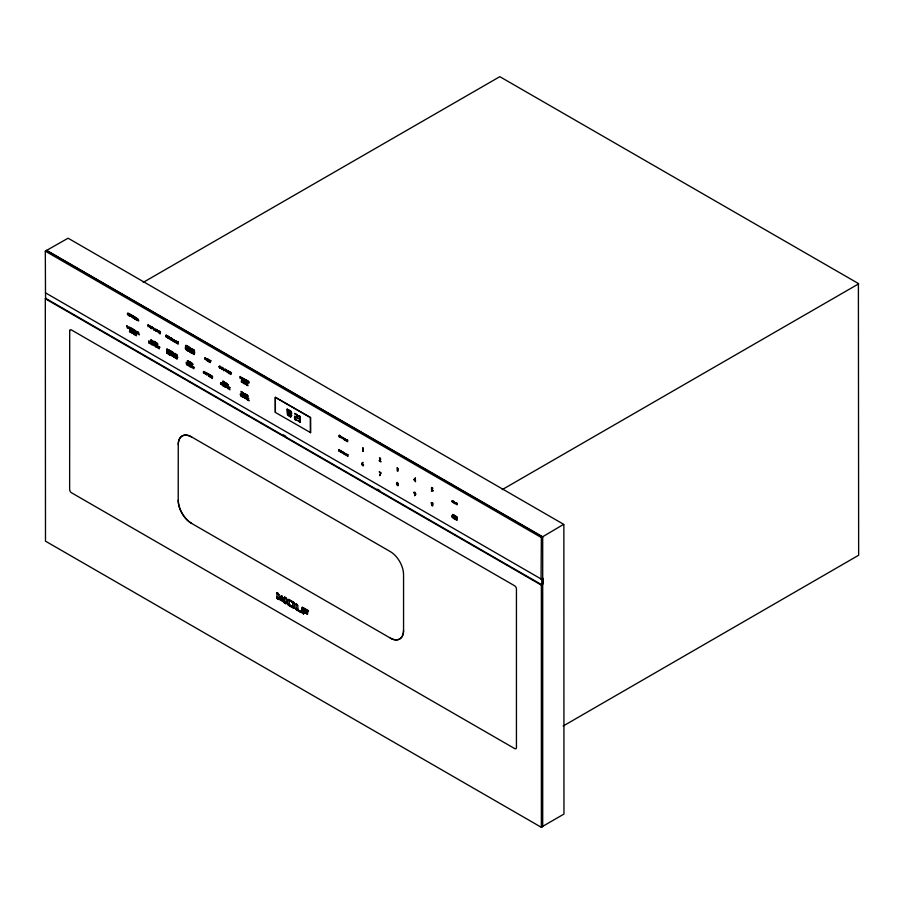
<?xml version="1.0" encoding="UTF-8"?>
<svg xmlns="http://www.w3.org/2000/svg" width="904" height="904" viewBox="0 0 904 904"><rect width="100%" height="100%" fill="white"/><g stroke="black" fill="none" stroke-linecap="round" stroke-linejoin="round"><path stroke-width="1.36" d="M279.867 599.488L276.963 598.199L277.008 592.572L278.149 593.227M282.15 598.504C280.929 600.448 279.539 594.583 281.008 596.855M281.573 595.86L281.856 596.357M281.856 595.702L281.234 596.719L282.715 597.51L282.715 598.832L280.432 597.51M283.234 601.499L285.811 603.635L285.811 602.979M284.67 597.047L286.139 597.838L286.093 603.149L276.963 597.872L286.093 603.149M294.421 607.567L287.517 603.974L287.574 599.329L294.421 603.284L294.421 607.567L292.139 606.573M297.845 609.217L297.845 605.59L296.083 604.629L296.083 603.635L297.28 604.595M296.139 608.889L296.083 603.974L297.563 605.42M303.846 612.347L303.789 613.692L302.083 612.709L302.128 607.398L308.411 611.025M542.151 584.334L541.36 585.125L541.36 827.329L45.494 541.168L45.313 298.738A1.729 1.412 60 0 1 45.991 298.218M45.494 293.043L45.313 251.142L68.094 238.204L563.667 524.32L541.36 537.541L541.067 579.159M541.778 584.73L541.778 579.374L45.516 292.862L45.584 298.309L541.654 584.707L543.259 583.781L543.134 578.447M310.547 432.62L275.325 412.405L275.325 397.308L310.513 417.558L310.558 432.564M541.36 579.204L542.615 578.266M541.36 827.329A1.729 1.412 60 0 0 542.332 826.764L542.332 584.56M542.4 826.516L563.96 814.063L563.859 524.546M563.169 726.014L858.653 555.248L858.393 283.517L499.822 76.67L143.194 282.398M186.597 364.12L187.105 362.967L187.851 364.843C189.422 361.464 187.309 368.708 187.23 363.442L186.631 364.809L186.1 362.391M169.5 338.458C168.664 340.198 172.653 338.198 167.816 336.288L168.619 338.571L167.556 337.96L167.556 335.87L168.946 336.672M191.365 353.012C192.01 348.13 193.761 356.199 192.631 353.125L190.235 352.357L190.235 350.266L191.264 350.865L190.495 350.684L191.286 352.967M344.774 454.554C345.26 450.893 346.571 456.949 345.723 454.644L345.43 453.695L345.644 454.396M345.147 454.305L343.927 454.068L343.927 452.497L344.718 454.52M135.137 333.926L136.233 333.599L135.442 334.13L136.425 335.802L135.137 334.028M247.775 398.958L248.86 398.619L248.069 399.161L249.052 400.834L247.775 399.059M129.939 329.327C131.43 328.649 128.888 325.677 128.447 327.542C131.475 331.734 128.108 324.581 129.419 328.898M132.221 333.248C133.724 332.582 131.17 329.61 130.73 331.474C133.758 335.666 130.391 328.514 131.701 332.83M137.419 333.644C138.911 332.966 136.368 329.994 135.916 331.858C138.945 336.051 135.589 328.898 136.899 333.214M150.855 328.197C152.347 327.519 149.804 324.547 149.363 326.412C152.392 330.604 149.024 323.451 150.335 327.768M156.279 331.327C157.782 330.661 155.228 327.689 154.787 329.542C157.816 333.734 154.448 326.593 155.759 330.898M157.364 345.158C158.855 344.481 156.313 341.509 155.872 343.373C158.901 347.565 155.533 340.412 156.844 344.729M174.28 357.532C175.772 356.865 173.229 353.893 172.788 355.747C175.817 359.939 172.449 352.797 173.76 357.103M192.597 350.989C194.089 350.311 191.535 347.339 191.094 349.204C194.123 353.396 190.755 346.243 192.066 350.56M205.829 374.437C207.321 373.77 204.767 370.798 204.327 372.651C207.355 376.844 203.999 369.702 205.298 374.019M222.452 369.533C223.943 368.855 221.401 365.883 220.96 367.747C223.989 371.939 220.621 364.787 221.932 369.103M242.905 380.03C244.396 379.364 241.854 376.392 241.413 378.245C244.442 382.437 241.074 375.296 242.385 379.612M244.86 398.28C246.351 397.613 243.809 394.641 243.368 396.494C246.385 400.687 243.029 393.545 244.34 397.85M288.399 410.167L290.692 411.546M288.726 409.975L288.772 415.704M290.738 411.083L290.692 416.868L290.738 411.083L288.353 409.761L288.353 415.524L290.738 416.846M288.399 415.06L290.738 416.405M291.868 413.083L291.913 413.06M294.625 413.388L297.02 414.71L296.975 417.84L294.625 416.484L296.975 417.399M291.868 415.388L291.913 415.365M296.602 414.529L296.648 417.377M296.975 414.744L294.625 413.817M294.625 416.484L296.975 417.614M300.162 416.959L297.823 415.603M294.625 418.71L297.02 420.032C294.342 422.337 292.964 412.913 296.975 417.84M297.823 418.269L300.162 419.185M300.117 416.552L300.162 422.281L300.117 416.552L297.766 415.637M300.117 419.433L297.766 417.863M300.117 421.874L297.766 420.529L300.162 422.281M310.547 417.603L275.325 397.308L275.381 412.405M276.963 592.922L278.432 594.052M276.963 593.25L278.726 594.549M278.952 594.742L279.008 598.335M276.963 597.216L286.139 602.459L276.963 597.216L277.008 598.177M277.245 598.369L278.726 599.16M280.387 596.55L282.669 597.872M281.234 596.052L282.15 596.855M277.245 598.697L278.726 599.488M281.234 596.391L282.432 597.013M279.246 598.527L283.573 600.64M280.387 597.872L282.15 598.832M280.669 598.03L281.811 598.697M280.432 598.832L282.715 600.154M284.093 597.702L284.093 601.329L284.093 597.702L286.139 598.832M284.432 597.838L284.432 597.182L286.093 598.199M282.715 599.815L280.387 598.527M287.574 599.657L289.8 600.674M287.811 599.521L294.139 602.787M288.093 599.352L293.856 602.618M287.517 600.019L289.574 600.81M288.952 599.521L292.704 601.635M284.15 602.618L285.856 603.612M289.235 601.002L289.28 604.267M287.574 603.612L289.856 605.262M287.517 603.974L294.421 607.895M287.811 604.132L294.082 608.087M292.094 601.996L294.376 603.635M288.093 604.629L293.856 607.895M288.093 604.957L293.856 608.222M289.517 604.46L287.574 603.284L289.574 604.765M292.421 602.787L294.421 603.94M292.659 602.979L292.704 606.245M289.235 605.612L292.659 607.601M295.8 608.754L301.507 612.381L295.8 609.081L301.563 612.019L296.139 608.55M502.172 489.652L858.653 283.845M296.083 609.239L301.224 612.539M296.083 609.578L301.269 612.516M298.139 609.375L296.083 608.256L298.139 609.714M302.422 607.239L308.411 610.697L308.366 611.714L302.128 608.064M302.083 608.415L308.072 611.556M302.083 608.754L307.846 611.692M302.083 609.081L304.083 610.234M302.083 610.064L307.552 613.172L307.507 614.189L302.083 611.059L307.552 614.155M303.789 610.064L303.846 611.025M302.083 611.386L304.128 612.516M541.778 579.374L543.214 578.549M310.456 432.654L310.456 417.558M46.454 250.487L542.615 537.157M46.635 250.374L542.694 536.773L542.694 826.561M45.313 251.142L541.36 537.541M283.381 434.926L285.822 436.338M377.363 489.2L379.804 490.601M45.313 298.738L541.36 585.125M191.49 436.881L390.325 551.609A18.781 10.848 60 0 1 403.557 574.65L403.557 630.427A18.781 10.848 60 0 1 390.325 638.066L191.49 523.337A18.781 10.848 60 0 1 178.212 500.319L178.257 444.519A18.781 10.848 60 0 1 191.49 436.881A18.781 10.848 60 0 0 178.257 444.519M279.008 594.708L276.963 593.589L276.963 592.595M284.093 602.652L285.811 603.635M243.752 381.16C243.594 388.584 246.984 378.29 244.566 383.104L244.012 381.318L242.622 380.516L242.622 382.607L243.673 383.217L242.882 380.934L243.651 381.104M69.698 330.988L69.642 489.595A2.576 1.48 60 0 0 71.461 492.748L514.613 748.546A2.576 1.48 60 0 0 516.433 747.495L516.433 588.922A2.576 1.48 60 0 0 514.613 585.769L71.461 329.971A2.576 1.48 60 0 0 69.642 331.022M191.535 523.303A18.781 10.848 60 0 1 178.257 500.296M403.557 630.427A18.781 10.848 60 0 1 390.268 638.1M415.32 493.686L414.371 492.77L415.32 493.686M153.725 342.311C153.194 343.588 152.053 341.045 152.686 340.492C152.358 346.729 155.013 339.373 153.725 342.311M174.031 354.029C173.534 355.317 172.336 352.775 172.992 352.21C172.664 358.447 175.319 351.091 174.031 354.029M224.486 369.951C223.989 371.239 222.791 368.708 223.446 368.143C223.118 374.38 225.774 367.024 224.486 369.951M226.655 387.025L225.729 386.935L225.356 385.059L225.751 387.319L226.836 387.624L226.655 385.805L226.655 387.025M380.381 459.051L379.104 460.735L381.047 461.854L379.872 460.69C382.573 458.543 377.409 456.091 380.381 459.051M431.716 503.132C431.366 507.969 434.101 502.782 431.716 503.132M398.178 469.086C398.37 472.374 396.992 471.696 397.138 469.549C398.178 468.792 395.749 465.899 398.178 469.086M431.332 502.68L431.683 505.415L432.722 506.014L432.722 502.839L431.332 502.68M396.517 484.002C399.624 490.013 397.568 478.385 396.517 484.002M167.15 336.164L167.251 337.486L166.065 337.102L166.065 335.011L167.15 336.164M135.453 331.124C136.142 333.847 133.849 331.226 134.402 329.926L135.453 331.124M154.448 344.695C155.138 347.43 152.844 344.797 153.397 343.509L154.448 344.695M158.11 331C158.799 333.734 156.505 331.101 157.059 329.813L158.11 331M172.879 339.531L173.229 341.237L174.189 339.689L175.003 342.266L172.924 341.057C172.054 338.13 171.658 342.435 171.828 338.333L172.879 339.531M172.314 355.012C173.003 357.747 170.709 355.114 171.263 353.826L172.314 355.012M186.416 348.65C187.105 351.373 184.811 348.752 185.365 347.452L186.416 348.65M191.637 366.176C192.326 368.9 190.032 366.278 190.586 364.979L191.637 366.176M194.428 350.662C195.106 353.385 192.812 350.763 193.366 349.464L194.428 350.662M226.169 370.29C226.859 373.047 224.621 370.391 225.119 369.103L226.169 370.29M248.837 382.076C249.515 384.799 247.221 382.177 247.786 380.878L248.837 382.076M247.854 396.02C248.532 398.743 246.238 396.121 246.803 394.822L247.854 396.02M343.294 438.067C343.836 440.971 341.339 435.954 343.294 438.067M343.52 452.701C344.074 455.639 341.576 450.554 343.52 452.701M361.916 463.243L361.905 464.758L363.216 465.967L363.555 464.724L362.334 463.662L363.001 462.362L361.916 463.243M456 503.132C456.531 506.037 454.034 501.019 456 503.132M457.232 519.337C457.774 522.241 455.277 517.224 457.232 519.337M135.182 330.954L134.662 330.344L135.182 330.954M154.177 344.537L153.657 343.916L154.177 344.537M157.85 330.83L157.319 330.22L157.85 330.83M172.619 339.362L172.088 338.74L172.619 339.362M172.054 354.854L171.523 354.232L172.054 354.854M186.156 348.481L185.625 347.859L186.156 348.481M194.157 350.492L193.625 349.871L194.157 350.492M191.377 366.007L190.846 365.385L191.377 366.007M225.898 370.12L225.378 369.51L225.898 370.12M248.566 381.906L248.046 381.285L248.566 381.906M247.583 395.85L247.063 395.229L247.583 395.85M343.102 437.943L342.706 437.479L343.102 437.943M343.317 452.576L342.921 452.113L343.317 452.576M455.797 503.008L455.401 502.545L455.797 503.008M457.04 519.212L456.644 518.749L457.04 519.212M150.222 342.718L149.081 342.842L149.081 341.283L150.222 342.718M168.087 353.035L166.957 353.159L166.957 351.599L168.087 353.035M225.695 383.68L224.554 383.804L224.554 382.245L225.695 383.68M227.684 384.833L226.542 384.957L226.542 383.398L227.684 384.833M339.87 450.938C338.593 452.136 339.136 448.452 339.87 450.938M415.772 494.115L414.541 495.742L415.207 494.431L413.862 492.77A1.299 0.746 60 0 1 414.8 492.273L415.772 494.115M363.227 465.063L362.233 464.125L363.227 465.063M167.037 337.056L166.325 336.322L167.037 337.056M149.216 325.881L148.075 326.717L148.075 324.615L149.216 325.881M152.765 327.926L151.612 328.762L151.612 326.66L152.765 327.926M192.812 364.255L191.659 365.08L191.659 362.99L192.812 364.255M241.266 377.714L240.125 378.55L240.125 376.459L241.266 377.714M456.904 517.201L456.045 517.822L456.045 516.252L456.904 517.201M397.986 485.154L396.98 484.273L397.986 485.154M148.945 325.711L148.335 325.044L148.945 325.711M152.493 327.756L151.872 327.09L152.493 327.756M156.867 346.56L155.883 347.068L155.036 344.966L156.403 345.362L156.867 346.56M192.541 364.086L191.919 363.408L192.541 364.086M240.995 377.556L240.385 376.878L240.995 377.556M455.819 516.907C453.876 518.467 454.576 513.415 455.819 516.907M456.701 517.077L456.237 516.568L456.701 517.077M397.048 482.747L397.873 483.776L397.048 482.747M433.039 490.793C428.496 491.46 434.756 490.567 431.536 489.301L431.536 487.471L432.892 488.25L431.931 488.149L431.931 489.041L433.039 490.793M155.273 345.226C155.183 348.424 158.03 345.407 155.273 345.226M166.878 336.039L166.325 335.429L166.878 336.039M454.633 515.913L455.548 517.054L454.633 515.913M128.153 314.671C126.741 315.654 127.713 310.456 128.153 314.671M126.696 325.994C128.221 331.892 128.176 324.615 126.696 325.994M133.057 332.276C134.572 338.175 134.538 330.898 133.057 332.276M138.628 320.717C137.205 321.7 138.188 316.49 138.628 320.717M153.047 327.994C154.561 333.904 154.516 326.615 153.047 327.994M158.121 347.78C156.697 348.786 157.68 343.543 158.121 347.78M175.986 358.108C174.506 359.08 175.647 353.905 175.986 358.108M186.269 346.921C184.845 347.927 185.828 342.672 186.269 346.921M190.891 349.588C189.478 350.571 190.45 345.362 190.891 349.588M204.123 373.047C202.699 374.053 203.682 368.798 204.123 373.047M240.317 394.2C241.831 400.099 241.797 392.822 240.317 394.2M245.685 397.297C247.21 403.207 247.165 395.918 245.685 397.297M341.136 436.756C341.87 440.474 342.548 436.01 341.136 436.756M341.35 451.39C342.085 455.107 342.774 450.644 341.35 451.39M346.74 440.779C345.644 441.48 346.469 437.57 346.74 440.779M346.955 455.413C345.87 456.17 346.65 452.226 346.955 455.413M452.463 501.81C451.39 502.545 452.124 498.646 452.463 501.81M451.774 516.116C452.497 519.834 453.186 515.37 451.774 516.116M452.994 515.653C451.966 516.41 452.678 512.489 452.994 515.653M150.493 342.876L150.041 343.509L148.821 342.955L148.821 340.864L150.493 342.876M168.359 353.193L167.918 353.826L166.698 353.272L166.698 351.181L168.359 353.193M225.966 383.838L225.514 384.482L224.294 383.929L224.294 381.827L225.966 383.838M227.955 384.991L227.514 385.624L226.282 385.07L226.282 382.98L227.955 384.991M340.073 451.062L338.819 451.119L338.819 449.548L340.073 451.062M136.018 318.298L136.278 319.553L137.318 319.474C137.724 321.383 135.419 319.485 135.656 318.513C136.493 317.123 138.267 319.338 136.018 318.298M175.5 341.091L175.76 342.345L176.8 342.266C177.207 344.175 174.901 342.277 175.139 341.305C175.975 339.915 177.749 342.13 175.5 341.091M219.367 366.425L219.627 367.668L220.655 367.589C221.073 369.51 218.768 367.6 219.005 366.628C219.841 365.239 221.616 367.453 219.367 366.425M245.99 379.849L245.492 381.002L244.735 379.126L244.238 380.279C242.995 374.957 243.967 383.872 244.86 379.59L245.504 381.68L245.99 379.849M151.352 340.164L151.646 341.091L151.352 340.164M174.099 340.096L174.393 341.023L174.099 340.096M169.579 350.695L169.873 351.622L169.579 350.695M175.319 354.006L175.613 354.933L175.319 354.006M192.236 351.871L192.529 352.797L192.236 351.871M189.478 364.787L189.772 365.713L189.478 364.787M223.186 381.635L223.48 382.561L223.186 381.635M345.204 439.061L345.43 439.762L345.204 439.061M454.373 502.093L454.599 502.782L454.373 502.093M455.616 518.297L455.831 518.986L455.616 518.297M151.262 339.655L150.493 341.316L152.256 342.333L151.262 339.655M169.5 350.176L168.72 351.837L170.494 352.865L169.5 350.176M175.229 353.487L174.449 355.148L176.223 356.165L175.229 353.487M189.388 364.278L188.608 365.928L190.382 366.956L189.388 364.278M223.096 381.126L222.316 382.787L224.09 383.804L223.096 381.126M345.136 438.677L344.56 439.92L343.712 437.864L343.712 439.434L345.882 440.689L345.136 438.677M454.305 501.709L453.729 502.952L455.051 503.72L454.305 501.709M455.548 517.913L454.961 519.156L454.113 517.088L454.113 518.659L456.294 519.924L455.548 517.913M380.494 472.995L379.77 475.673L381.149 472.894L379.171 471.752L380.494 472.995M168.257 349.938L167.703 350.436L167.104 349.272C167.138 353.916 166.246 345.949 167.681 350.006C169.534 348.13 167.929 354.447 168.268 349.95M193.614 367.182L193.049 367.679L192.45 366.515C192.484 371.16 191.591 363.193 193.027 367.25C194.88 365.374 193.286 371.691 193.614 367.193M206.281 358.696L205.728 359.182L205.129 358.018C205.163 362.662 204.27 354.696 205.705 358.752C207.558 356.888 205.965 363.193 206.293 358.696M228.136 371.307L227.571 371.793L226.972 370.64C227.006 375.273 226.124 367.306 227.559 371.363C229.401 369.499 227.808 375.815 228.136 371.307M222 383.578L221.446 384.064L220.836 382.912C220.87 387.545 219.988 379.578 221.423 383.635C223.277 381.77 221.672 388.087 222.011 383.578M244.803 394.133L244.249 394.63L243.651 393.466C243.684 398.11 242.792 390.144 244.227 394.2C246.08 392.325 244.475 398.641 244.814 394.144M415.038 478.86L414.337 479.459L415.049 479.866L415.049 478.86M415.298 478.046L413.749 479.572L415.49 481.742L415.298 478.046M188.62 361.238L187.829 361.769L188.812 363.442L187.535 361.668L188.62 361.238M287.223 409.06L287.596 415.026L287.178 409.083M290.365 410.868L290.32 416.654L290.365 410.868M295.054 416.45L294.998 419.366L295.054 416.45M299.789 416.315L299.732 422.089L299.789 416.315M292.421 606.087L294.421 607.239L292.376 606.109M302.422 612.844L303.563 613.827L302.422 612.844M187.58 346.13L186.552 345.531L186.552 347.622L187.603 348.232L186.812 345.949L187.58 346.13M188.088 346.413L188.122 348.537L188.122 346.921C190.315 354.424 189.501 342.605 189.32 348.752L188.088 346.413M247.481 380.708L246.442 380.109L246.442 382.2L247.504 382.81L246.713 380.527L247.481 380.708M362.922 447.853L362.922 451.39L362.922 447.853M132.741 315.767L128.447 313.281L128.447 315.383L129.498 315.982L128.707 313.711L130.244 314.592L130.244 316.423L130.504 314.75L131.848 315.519L132.108 317.496L132.108 315.677L132.741 315.767M133.25 316.061L133.25 318.151L133.25 316.061M133.849 316.411L133.894 318.524L133.894 316.908C136.075 324.423 135.261 312.603 135.08 318.739L133.849 316.411M158.867 330.853L158.901 332.966L158.901 331.35C161.093 338.864 160.279 327.045 160.098 333.18L158.867 330.853M171.523 338.164L170.494 337.565L170.494 339.655L171.545 340.266L170.754 337.983L171.523 338.164M178.201 342.017L177.173 341.418L177.173 343.509L178.224 344.119L177.433 341.836L178.201 342.017M207.976 359.204L206.948 358.606L206.948 360.696L207.999 361.306L207.208 359.024L207.976 359.204M208.53 359.521L208.27 361.464L209.344 362.086L208.53 359.521M210.937 360.911L209.423 360.041L210.304 362.64L210.304 360.82L210.937 360.911M231.48 372.776L228.791 371.216L228.791 373.318L229.842 373.917L229.051 371.646L230.588 372.527L230.859 374.505L230.859 372.685L231.48 372.776M339.237 435.276L339.237 436.847L339.237 435.276M339.689 435.536L339.723 437.129L339.723 435.92C341.102 440.61 340.751 433.931 340.616 437.287L339.689 435.536M347.724 440.18L346.955 439.728L346.955 441.299L347.735 441.762L347.147 440.045L347.724 440.18M453.695 501.358L452.554 500.703L453.22 502.658L453.695 501.358M457.435 503.517L456.294 502.861L456.961 504.816L457.435 503.517M187.998 348.978L186.97 348.379L186.97 350.469L188.021 351.08L187.23 348.797L187.998 348.978M188.563 349.294L188.303 351.238L188.563 350.481L189.569 351.068C189.84 354.379 189.84 347.791 189.569 350.797L188.563 349.294M194.699 352.842L193.185 351.972L194.077 354.571L194.077 352.752L194.699 352.842M241.583 379.906L241.323 381.85L242.396 382.471L241.583 379.906M246.589 382.799L245.56 382.211L245.56 384.302L246.611 384.912L245.82 382.629L246.589 382.799M247.142 383.126L246.882 385.07L247.967 385.692L247.142 383.126M130.922 327.915L130.956 330.039L130.956 328.423C133.148 335.926 132.323 324.107 132.142 330.254L130.922 327.915M134.154 329.791L132.639 328.909L133.521 331.519L133.521 329.689L134.154 329.791M138.448 332.265L138.188 334.209L139.261 334.83L138.448 332.265M155.703 342.232L154.188 341.35L155.081 343.961L155.081 342.141L155.703 342.232M170.89 351.001L170.935 353.114L170.935 351.509C173.116 359.012 172.302 347.192 172.122 353.328L170.89 351.001M176.675 354.345L176.416 356.289L177.5 356.911L176.675 354.345M187.535 360.606L187.535 362.696L187.535 360.606M190.043 362.063L189.015 361.464L189.015 363.555L190.066 364.165L189.275 361.882L190.043 362.063M191.377 362.82L190.348 362.233L190.348 364.323L191.399 364.933L190.608 362.651L191.377 362.82M242.475 392.325L240.961 391.455L241.854 394.065L241.854 392.234L242.475 392.325M242.984 392.618L242.984 394.72L242.984 392.618M246.487 394.641L245.459 394.054L245.459 396.144L246.521 396.754L245.73 394.472L246.487 394.641M454.237 515.201L453.096 514.545L453.763 516.5L454.237 515.201M209.208 374.425L206.598 372.923L206.598 375.013L206.858 374.188L207.57 374.595L206.858 373.341L208.315 374.177L208.575 376.154L208.575 374.335L209.208 374.425M210.474 375.16L209.445 374.561L209.445 376.663L210.508 377.262L209.705 374.99L210.474 375.16M210.982 375.454L211.016 377.567L211.016 375.951C213.208 383.465 212.395 371.634 212.214 377.782L210.982 375.454M341.091 450.859L340.311 450.407L340.311 451.977L341.102 452.441L340.514 450.723L341.091 450.859M347.938 454.814L347.17 454.373L347.17 455.944L347.961 456.396L347.362 454.689L347.938 454.814M129.769 329.87L129.509 331.813L130.583 332.435L129.769 329.87M135.137 332.966L135.137 335.056L135.137 332.966M151.838 342.605L150.81 342.017L150.81 344.108L151.861 344.718L151.07 342.435L151.838 342.605M153.115 343.339L152.143 342.786L152.403 345.034L152.403 344.051L153.115 344.469L152.403 343.204L153.115 343.339M159.759 347.181L158.245 346.311L159.138 348.91L159.138 347.091L159.759 347.181M169.715 352.922L168.686 352.334L168.686 354.424L169.737 355.035L168.946 352.752L169.715 352.922M170.98 353.656L170.02 353.102L170.28 355.351L170.28 354.368L170.98 354.786L170.28 353.52L170.98 353.656M177.636 357.498L176.122 356.628L177.003 359.227L177.003 357.408L177.636 357.498M222.915 383.646L222.915 385.737L222.915 383.646M223.525 383.997L223.559 386.11L223.559 384.505C225.751 392.008 224.938 380.188 224.757 386.324L223.525 383.997M228.644 386.946L227.13 386.076L228.011 388.686L228.011 386.856L228.644 386.946M229.91 387.68L228.881 387.093L228.881 389.183L229.944 389.793L229.141 387.511L229.91 387.68M242.396 394.89L242.136 396.833L243.221 397.455L242.396 394.89M247.775 397.997L247.775 400.088L247.775 397.997M453.333 516.636L453.141 518.094L453.944 518.568L453.333 516.636"/></g></svg>
